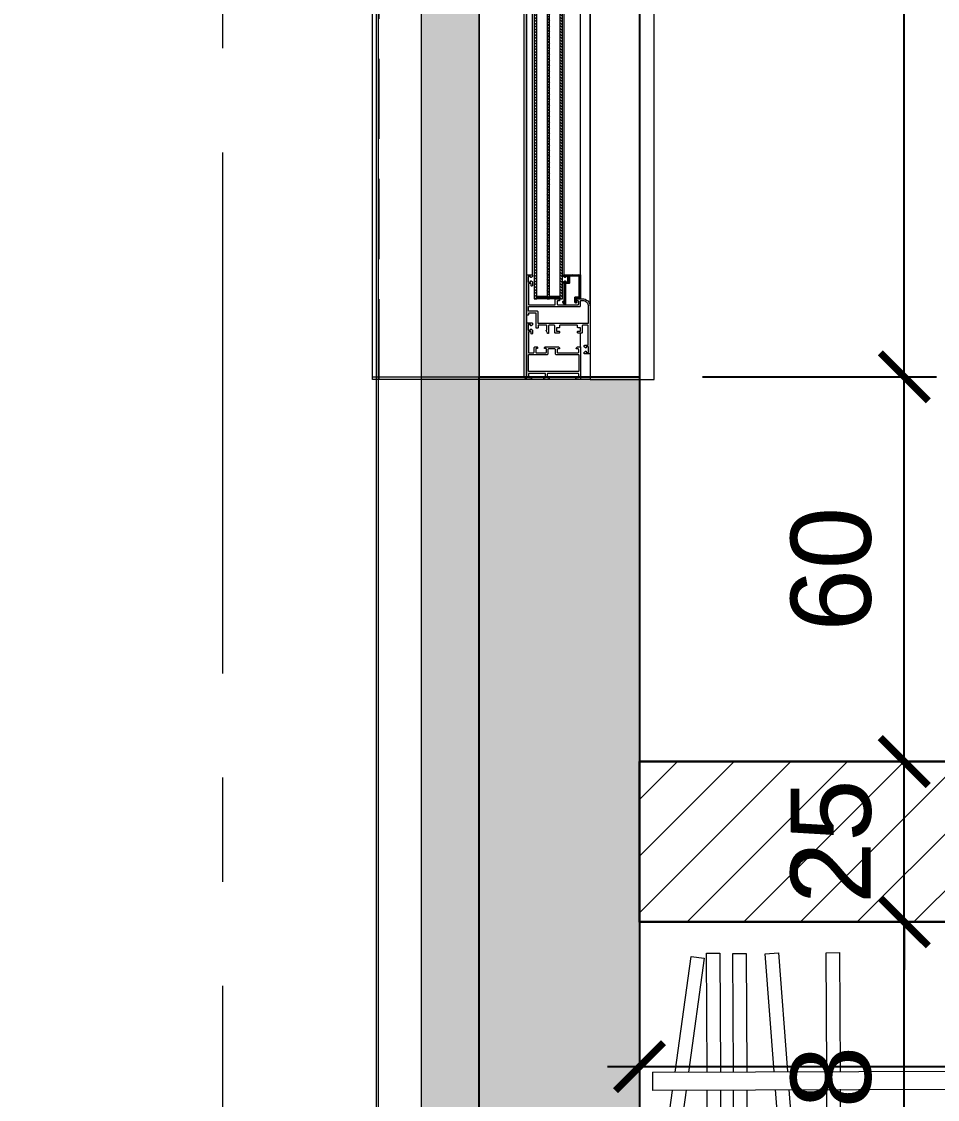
# Model space of a CAD drawing. Header units: centimetres. Extents: x 111832 to 117233, y -55119 to -48329.
# Drawn here: x 112658 to 112800.8, y -51640.1 to -51472 of the extents above; entities that cross this region are included whole.
import ezdxf

# ---------------------------------------------------------------- set-up
doc = ezdxf.new("R2010")
doc.units = ezdxf.units.CM
doc.header["$LTSCALE"] = 50
doc.header["$MEASUREMENT"] = 0
for name, pattern in [('AXES', [2, 1.25, -0.25, 0.25, -0.25]), ('CACHE', [0.375, 0.25, -0.125]), ('CONTINU', [0])]:
    doc.linetypes.add(name, pattern=pattern)
doc.layers.get('0').update_dxf_attribs({"color": 8})
for name, color, linetype in [('AXES', 10, 'AXES'), ('BETON COUPE', 3, 'CONTINU'), ('BETON TRAME', 252, 'Continuous'), ('COTE 50ème', 1, 'Continuous')]:
    doc.layers.add(name, color=color, linetype=linetype)
for name, color, linetype, lineweight in [('CONSOLE ISOL.', 214, 'Continuous', 15), ('ISOLATION', 252, 'Continuous', 0), ('MACONNERIE COUPE', 7, 'Continuous', 30), ('MACONNERIE HACHURE', 253, 'Continuous', 13), ('mobilimi', 8, 'Continuous', 9), ('WD_Corner', 154, 'Continuous', 5), ('WINDOWS', 21, 'Continuous', 5)]:
    doc.layers.add(name, color=color, linetype=linetype, lineweight=lineweight)
doc.layers.add('FMULT', color=150, linetype='Continuous', plot=False)
doc.styles.add('RS_TXT_50', font='arial.ttf', dxfattribs={"height": 12.5})
doc.dimstyles.new('RS_50CM_LINEAIRE', dxfattribs={"dimscale": 5, "dimtxt": 12.5, "dimasz": 1.5, "dimexe": 1, "dimexo": 2.5, "dimgap": 1, "dimtad": 1, "dimdec": 1, "dimrnd": 0.5, "dimdsep": 46, "dimtxsty": 'RS_TXT_50', "dimblk1": 'ARCHTICK', "dimblk2": 'ARCHTICK', "dimsah": 1, "dimcen": 2.5, "dimdle": 1, "dimclrt": 4, "dimadec": 0, "dimazin": 2, "dimtfac": 1, "dimtdec": 1, "dimtix": 1, "dimtmove": 2, "dimatfit": 3, "dimfxl": 1, "dimtolj": 1, "dimtzin": 0, "dimarcsym": 0})

# ---------------------------------------------------------------- blocks, each defined once
blk = doc.blocks.new('DRITARE POS 2')
at = {"layer": 'WINDOWS'}
h = blk.add_hatch(dxfattribs=at)
h.set_pattern_fill('ANSI31', color=140, scale=2.5, angle=450)
h.set_pattern_definition([(135, (-46708.9128, -43852.52553), (-0.2209708691, -0.2209708691), [])])
h.paths.add_polyline_path([(-8.71, -100.09), (-8.71, -167.42), (-8.31, -167.42), (-8.31, -100.09)])
h.paths.add_polyline_path([(-6.71, -100.09), (-6.71, -167.42), (-6.31, -167.42), (-6.31, -100.09)])
h.paths.add_polyline_path([(-4.71, -100.09), (-4.71, -167.42), (-4.31, -167.42), (-4.31, -100.09)])
at = {"layer": 'WINDOWS', "transparency": 33554559}
h = blk.add_hatch(dxfattribs=at)
h.set_pattern_fill('ANSI31', color=140, angle=450)
h.set_pattern_definition([(135, (-46708.90849, -43869.52553), (-0.08838834765, -0.08838834765), [])])
h.paths.add_polyline_path([(-6.71, -167.42), (-8.31, -167.42), (-8.31, -167.02), (-6.71, -167.02)])
h.paths.add_polyline_path([(-4.71, -167.42), (-6.31, -167.42), (-6.31, -167.02), (-4.71, -167.02)])
h.paths.add_polyline_path([(-6.71, -100.49), (-8.31, -100.49), (-8.31, -100.09), (-6.71, -100.09)])
h.paths.add_polyline_path([(-4.71, -100.49), (-6.31, -100.49), (-6.31, -100.09), (-4.71, -100.09)])
h = blk.add_hatch(dxfattribs=at)
h.set_pattern_fill('ANSI31', color=256, angle=450)
h.set_pattern_definition([(135, (-46708.71279, -43862.46996), (-0.08838834765, -0.08838834765), [])])
h.paths.add_polyline_path([(-1.72, -167.05, -0.414214), (-1.81, -167.14), (-2.28, -167.14, 0.414214), (-2.37, -167.23), (-2.37, -167.97, 1.835735), (-2.15, -167.82), (-2.15, -167.36), (-1.74, -167.36), (-1.5, -167.42), (-1.5, -163.74, 0.414214), (-1.55, -163.69), (-4.06, -163.69, 0.414214), (-4.12, -163.74), (-4.12, -163.95, 0.250765), (-4.09, -163.99), (-3.92, -164.12, 0.599022), (-3.84, -164.08), (-3.84, -163.95), (-3.46, -163.95), (-3.46, -164.81), (-3.84, -164.81), (-3.84, -164.67, 0.649779), (-3.93, -164.63), (-4.1, -164.76, 0.212283), (-4.12, -164.81), (-4.12, -165.01, 0.414214), (-4.06, -165.07), (-4.02, -165.07), (-4.02, -167.81), (-4.15, -167.81, 0.603122), (-4.23, -167.96), (-3.99, -168.31, 0.737396), (-3.82, -168.26), (-3.82, -165.07), (-3.31, -165.07, 0.414214), (-3.22, -164.97), (-3.22, -163.91), (-1.81, -163.91, -0.414214), (-1.72, -164)])
at = {"layer": 'WINDOWS', "color": 165, "linetype": 'CACHE'}
blk.add_line((-32.9, -180), (-32.9, 0), dxfattribs=at)
at = {"layer": 'WINDOWS'}
for p, q in [((-0.01, -168.52), (0, -98.92)), ((-9.89, -163.72), (-9.89, -103.78)), ((-9, -163.74), (-9, -103.78)), ((-4.11, -103.78), (-4.12, -163.74)), ((-1.5, -163.74), (-1.49, -103.78)), ((-9.9, -171.27), (-9.9, -169.89)), ((-1.5, -175.01), (-1.5, -172.75))]:
    blk.add_line(p, q, dxfattribs=at)
at = {"layer": 'WINDOWS', "color": 165}
for points in [[(-9.9, 0), (-9.9, -180), (-33.9, -180), (-33.9, 0)], [(-10.3, -179.6), (-10.3, -0.4), (-9.9, 0), (-9.9, -180)], [(0, 0), (0, -180), (10, -180), (10, 0)], [(-9.9, -180), (-33.9, -180), (-33.9, -179.6), (-10.3, -179.6)]]:
    blk.add_lwpolyline(points, close=True, dxfattribs=at)
at = {"layer": 'WINDOWS'}
for points in [[(-9.9, -180), (-9.9, 0), (0, 0), (0, -180)], [(-1.78, -178.73), (-1.83, -178.79), (-9.56, -178.79), (-9.62, -178.73), (-9.62, -176.19), (-9.56, -176.14), (-6.63, -176.14), (-6.54, -176.04), (-6.54, -175.3), (-6.44, -175.2), (-5.51, -175.2), (-5.42, -175.3), (-5.42, -176.04), (-5.32, -176.14), (-1.83, -176.14), (-1.78, -176.19)]]:
    blk.add_lwpolyline(points, close=True, dxfattribs=at)
at = {"layer": 'WINDOWS', "color": 140}
for points in [[(-8.71, -100.09), (-8.71, -167.42), (-8.31, -167.42), (-8.31, -100.09)], [(-6.71, -100.09), (-6.71, -167.42), (-6.31, -167.42), (-6.31, -100.09)], [(-4.71, -100.09), (-4.71, -167.42), (-4.31, -167.42), (-4.31, -100.09)], [(-6.71, -167.42), (-8.31, -167.42), (-8.31, -167.02), (-6.71, -167.02)], [(-4.71, -167.42), (-6.31, -167.42), (-6.31, -167.02), (-4.71, -167.02)]]:
    blk.add_lwpolyline(points, close=True, dxfattribs=at)
at = {"layer": 'WINDOWS'}
for points in [[(0, -175.99, -0.414214), (-0.06, -176.04), (-0.84, -176.04, -0.414214), (-0.9, -175.99), (-0.9, -175.78, -0.250765), (-0.88, -175.73), (-0.71, -175.6, -0.599022), (-0.62, -175.65), (-0.62, -175.74, 0.414214), (-0.56, -175.8), (-0.3, -175.8, 0.414214), (-0.25, -175.74), (-0.25, -174.96, 0.414214), (-0.3, -174.9), (-0.56, -174.9, 0.414214), (-0.62, -174.96), (-0.62, -175.05, -0.599022), (-0.71, -175.1), (-0.88, -174.97, -0.250765), (-0.9, -174.92), (-0.9, -174.72, -0.414214), (-0.84, -174.66), (-0.34, -174.66, 0.414214), (-0.28, -174.61), (-0.28, -171.66, 0.414214), (-0.38, -171.56), (-1.12, -171.56, 0.414214), (-1.22, -171.66), (-1.22, -172.68, -0.414214), (-1.31, -172.78), (-1.87, -172.78, -0.414214), (-1.96, -172.68), (-1.96, -172.55, -0.414214), (-1.91, -172.5), (-1.55, -172.5, 0.414214), (-1.5, -172.44), (-1.5, -171.99, 0.414214), (-1.55, -171.94), (-1.91, -171.94, -0.414214), (-1.96, -171.88), (-1.96, -171.62, 0.414214), (-2.02, -171.56), (-4.71, -171.56, 0.414214), (-4.76, -171.62), (-4.76, -171.88, -0.414214), (-4.82, -171.94), (-5.17, -171.94, 0.414214), (-5.23, -171.99), (-5.23, -172.44, 0.414214), (-5.17, -172.5), (-4.82, -172.5, -0.414214), (-4.76, -172.55), (-4.76, -172.68, -0.414214), (-4.86, -172.78), (-5.42, -172.78, -0.414214), (-5.51, -172.68), (-5.51, -171.66, 0.414214), (-5.6, -171.56), (-6.39, -171.56, 0.414214), (-6.48, -171.66), (-6.48, -172.78, -0.809546), (-6.66, -172.81), (-6.85, -172.39, -0.543142), (-6.8, -172.31, 0.414214), (-6.74, -172.25), (-6.74, -171.66, 0.414214), (-6.84, -171.56), (-8.07, -171.56, 0.414214), (-8.12, -171.62), (-8.12, -171.97, -0.414214), (-8.18, -172.03), (-8.35, -172.03, -0.414214), (-8.4, -171.97), (-8.4, -169.75, 0.414214), (-8.5, -169.66), (-9.56, -169.66, 0.414214), (-9.62, -169.71), (-9.62, -169.92, -0.414214), (-9.67, -169.98), (-9.84, -169.98, -0.414214), (-9.9, -169.92), (-9.9, -163.74, -0.414214), (-9.84, -163.69), (-9.06, -163.69, -0.414214), (-9, -163.74), (-9, -163.95, -0.250765), (-9.03, -163.99), (-9.19, -164.12, -0.599022), (-9.28, -164.08), (-9.28, -163.98, 0.414214), (-9.34, -163.93), (-9.6, -163.93, 0.414214), (-9.65, -163.98), (-9.65, -164.77, 0.414214), (-9.6, -164.82), (-9.34, -164.82, 0.414214), (-9.28, -164.77), (-9.28, -164.67, -0.599022), (-9.19, -164.63), (-9.03, -164.76, -0.250765), (-9, -164.81), (-9, -165.38, -0.414214), (-9.06, -165.44), (-9.15, -165.44, -0.414214), (-9.21, -165.38), (-9.21, -165.12, 0.414214), (-9.26, -165.07), (-9.56, -165.07, 0.414214), (-9.62, -165.12), (-9.62, -168.3, 0.414214), (-9.56, -168.35), (-5.47, -168.35, 0.414214), (-5.42, -168.3), (-5.42, -167.47, -0.414214), (-5.36, -167.42), (-4.97, -167.42, -0.198912), (-4.93, -167.44), (-4.78, -167.59, -0.198912), (-4.76, -167.63), (-4.76, -167.7, -0.414214), (-4.82, -167.75), (-5.04, -167.75, 0.414214), (-5.14, -167.85), (-5.14, -168.26, 0.414214), (-5.04, -168.35), (-1.87, -168.35, 0.414214), (-1.78, -168.26), (-1.78, -167.85, 0.414214), (-1.87, -167.75), (-2.09, -167.75, -0.414214), (-2.15, -167.7), (-2.15, -167.63, -0.198912), (-2.13, -167.59), (-1.98, -167.44, -0.198912), (-1.94, -167.42), (-1.22, -167.42, -0.414214), (0, -168.63)], [(-1.74, -167.36), (-2.09, -167.36, 0.414214), (-2.15, -167.42), (-2.15, -167.79, 0.247394), (-2.13, -167.84, -1.657435), (-2.37, -167.97), (-2.37, -167.23, -0.414214), (-2.28, -167.14), (-1.81, -167.14, 0.414214), (-1.72, -167.05), (-1.72, -164, 0.414214), (-1.81, -163.91), (-3.16, -163.91, 0.414214), (-3.22, -163.97), (-3.22, -164.97, -0.414214), (-3.31, -165.07), (-3.76, -165.07, 0.414214), (-3.82, -165.12), (-3.82, -168.26, -0.737396), (-3.99, -168.31), (-4.23, -167.96, -0.603122), (-4.15, -167.81), (-4.08, -167.81, 0.414214), (-4.02, -167.75), (-4.02, -165.07), (-4.06, -165.07, -0.414214), (-4.12, -165.01), (-4.12, -164.81, -0.250765), (-4.09, -164.76), (-3.92, -164.63, -0.599022), (-3.84, -164.67), (-3.84, -164.75, 0.414214), (-3.78, -164.81), (-3.52, -164.81, 0.414214), (-3.46, -164.75), (-3.46, -164, 0.414214), (-3.52, -163.95), (-3.78, -163.95, 0.414214), (-3.84, -164), (-3.84, -164.08, -0.599022), (-3.92, -164.12), (-4.09, -163.99, -0.250765), (-4.12, -163.95), (-4.12, -163.74, -0.414214), (-4.06, -163.69), (-1.55, -163.69, -0.414214), (-1.5, -163.74), (-1.5, -167.36), (-1.5, -167.42), (-1.74, -167.42)], [(-1.5, -167.79, -0.414214), (-1.4, -167.7), (-1.18, -167.7), (-1.18, -167.7, -0.414214), (-0.28, -168.63), (-0.28, -171.23, -0.414214), (-0.34, -171.28), (-8.07, -171.28, -0.414214), (-8.12, -171.23), (-8.12, -169.47, 0.414214), (-8.22, -169.38), (-9.52, -169.38, -0.414214), (-9.62, -169.29), (-9.62, -168.73, -0.414214), (-9.52, -168.63), (-1.59, -168.63, 0.414214), (-1.5, -168.54)], [(-7.08, -175), (-7.02, -174.94, -0.198912), (-6.98, -174.92), (-4.97, -174.92, -0.198912), (-4.93, -174.94), (-4.78, -175.09, -0.198912), (-4.76, -175.13), (-4.76, -175.2, -0.414214), (-4.82, -175.26), (-5.01, -175.26, 0.340481), (-5.14, -175.35), (-5.14, -175.76, 0.414214), (-5.04, -175.86), (-1.87, -175.86, 0.414214), (-1.78, -175.76), (-1.78, -175.35, 0.414214), (-1.87, -175.26), (-2.09, -175.26, -0.414214), (-2.15, -175.2), (-2.15, -175.13, -0.198912), (-2.13, -175.09), (-1.98, -174.94, -0.198912), (-1.94, -174.92), (-1.55, -174.92, -0.414214), (-1.5, -174.98), (-1.5, -179.94, -0.414214), (-1.55, -180), (-2.13, -180, -0.322823), (-2.19, -179.96), (-2.24, -179.79, -0.511918), (-2.19, -179.72), (-1.87, -179.72, 0.414214), (-1.78, -179.63), (-1.78, -179.16, 0.414214), (-1.87, -179.07), (-6.57, -179.07, 0.414214), (-6.67, -179.16), (-6.67, -179.63, 0.414214), (-6.57, -179.72), (-6.44, -179.72, -0.511918), (-6.39, -179.79), (-6.45, -179.96, -0.322823), (-6.5, -180), (-7.12, -180, -0.322823), (-7.17, -179.96), (-7.23, -179.79, -0.511918), (-7.17, -179.72), (-7.04, -179.72, 0.414214), (-6.95, -179.63), (-6.95, -179.16, 0.414214), (-7.04, -179.07), (-9.52, -179.07, 0.414214), (-9.62, -179.16), (-9.62, -179.63, 0.414214), (-9.52, -179.72), (-9.21, -179.72, -0.511918), (-9.15, -179.79), (-9.21, -179.96, -0.322823), (-9.26, -180), (-9.84, -180, -0.414214), (-9.9, -179.94), (-9.9, -171.25, -0.414214), (-9.84, -171.19), (-9.06, -171.19, -0.414214), (-9, -171.25), (-9, -171.49, -0.250765), (-9.03, -171.53), (-9.19, -171.65, -0.599022), (-9.28, -171.6), (-9.28, -171.49, 0.414214), (-9.34, -171.43), (-9.6, -171.43, 0.414214), (-9.65, -171.49), (-9.65, -172.27, 0.414214), (-9.6, -172.33), (-9.34, -172.33, 0.414214), (-9.28, -172.27), (-9.28, -172.2, -0.599022), (-9.19, -172.15), (-9.03, -172.26, -0.250765), (-9, -172.31), (-9, -172.84, -1), (-9.21, -172.84), (-9.21, -172.63, 0.414214), (-9.26, -172.57), (-9.56, -172.57, 0.414214), (-9.62, -172.63), (-9.62, -175.8, 0.414214), (-9.56, -175.86), (-8.83, -175.86, 0.414214), (-8.74, -175.76), (-8.74, -175.11, -0.414214), (-8.55, -174.92), (-8.3, -174.92, -0.198912), (-8.26, -174.94), (-8.2, -175, -0.198912), (-8.18, -175.04), (-8.18, -175.15, -0.414214), (-8.24, -175.2), (-8.4, -175.2, 0.414214), (-8.46, -175.26), (-8.46, -175.76, 0.414214), (-8.37, -175.86), (-6.91, -175.86, 0.414214), (-6.82, -175.76), (-6.82, -175.26, 0.414214), (-6.87, -175.2), (-7.04, -175.2, -0.414214), (-7.1, -175.15), (-7.1, -175.04, -0.198912)]]:
    blk.add_lwpolyline(points, format="xyb", close=True, dxfattribs=at)
blk = doc.blocks.new('A$Cbd0f62bb')
at = {"layer": 'mobilimi'}
for p, q in [((2.02, -23.44), (175.86, -22.93)), ((175.86, -25.76), (2.02, -26.31)), ((5.13, -26.32), (5.12, -26.32))]:
    blk.add_line(p, q, dxfattribs=at)
blk.add_lwpolyline([(0, -58.62), (178, -58.62), (178, 0), (0, 0)], close=True, dxfattribs=at)
for points in [[(10.56, -23.37), (10.47, -4.9), (12.55, -4.89)], [(12.55, -4.89), (12.64, -23.36)], [(14.63, -23.42), (14.54, -4.94), (16.62, -4.93)], [(16.62, -4.93), (16.71, -23.41)], [(21.01, -23.32), (19.59, -4.98), (21.66, -4.82)], [(21.66, -4.82), (23.09, -23.31)], [(29.19, -23.28), (29.1, -4.81), (31.18, -4.8)], [(31.18, -4.8), (31.27, -23.27)], [(5.55, -23.46), (8.05, -5.38), (10.1, -5.66)], [(10.1, -5.66), (7.65, -23.45)], [(2.02, -23.44), (2.02, -26.31)], [(7.26, -26.27), (4.63, -45.4), (2.57, -45.11), (5.17, -26.28)], [(12.65, -26.18), (12.74, -45), (10.67, -45.01), (10.57, -26.19)], [(16.72, -26.23), (16.81, -45.05), (14.74, -45.06), (14.64, -26.24)], [(23.3, -26.13), (24.75, -44.82), (22.68, -44.98), (21.22, -26.14)], [(31.28, -26.09), (31.37, -44.91), (29.3, -44.92), (29.21, -26.1)]]:
    blk.add_lwpolyline(points, dxfattribs=at)
blk = doc.blocks.new('A$C7560ca7f')
at = {"layer": 'AXES', "lineweight": 5, "ltscale": 1.3}
blk.add_line((-1265, 1580), (-1265, -1500), dxfattribs=at)
blk = doc.blocks.new('_ArchTick')
at = {"color": 0, "linetype": 'ByBlock', "const_width": 0.15}
blk.add_lwpolyline([(-0.5, -0.5), (0.5, 0.5)], dxfattribs=at)
blk = doc.blocks.new('*D927')
at = {"layer": 'COTE 50ème', "color": 0, "lineweight": -2, "ltscale": 0.5, "transparency": 16777216}
for p, q in [((112450.11, -50327.36), (112450.11, -52042.36)), ((113381.87, -50332.36), (112445.11, -50332.36)), ((112611.87, -52037.36), (112445.11, -52037.36))]:
    blk.add_line(p, q, dxfattribs=at)
at = {"layer": 'Defpoints', "color": 0, "ltscale": 0.5, "transparency": 16777216}
for p in [(113394.37, -50332.36), (112450.11, -52037.36), (112624.37, -52037.36)]:
    blk.add_point(p, dxfattribs=at)
at = {"layer": 'COTE 50ème', "color": 0, "lineweight": -2, "ltscale": 0.5, "transparency": 16777216, "xscale": 7.5, "yscale": 7.5, "zscale": 7.5}
for p, rotation in [((112450.11, -50332.36), 90), ((112450.11, -52037.36), 270)]:
    blk.add_blockref('_ArchTick', p, dxfattribs=dict(at, rotation=rotation))
at = {"layer": 'COTE 50ème', "color": 4, "ltscale": 0.5, "transparency": 16777216, "insert": (112438.72, -51184.86), "char_height": 12.5, "attachment_point": 5, "rotation": 90, "style": 'RS_TXT_50'}
blk.add_mtext('\\A1;1705', dxfattribs=at)
blk = doc.blocks.new('*D931')
at = {"layer": 'COTE 50ème', "color": 0, "lineweight": -2, "ltscale": 0.5, "transparency": 16777216}
for p, q in [((112795.65, -51675.47), (112795.65, -51607.36)), ((112766.87, -51612.36), (112800.65, -51612.36)), ((112764.16, -51670.47), (112800.65, -51670.47))]:
    blk.add_line(p, q, dxfattribs=at)
at = {"layer": 'Defpoints', "color": 0, "ltscale": 0.5, "transparency": 16777216}
for p in [(112754.37, -51612.36), (112795.65, -51612.36), (112751.66, -51670.47)]:
    blk.add_point(p, dxfattribs=at)
at = {"layer": 'COTE 50ème', "color": 0, "lineweight": -2, "ltscale": 0.5, "transparency": 16777216, "xscale": 7.5, "yscale": 7.5, "zscale": 7.5}
for p, rotation in [((112795.65, -51612.36), 90), ((112795.65, -51670.47), 270)]:
    blk.add_blockref('_ArchTick', p, dxfattribs=dict(at, rotation=rotation))
at = {"layer": 'COTE 50ème', "color": 4, "ltscale": 0.5, "transparency": 16777216, "insert": (112784.27, -51641.42), "char_height": 12.5, "attachment_point": 5, "rotation": 90, "style": 'RS_TXT_50'}
blk.add_mtext('\\A1;58', dxfattribs=at)
blk = doc.blocks.new('*D932')
at = {"layer": 'COTE 50ème', "color": 0, "lineweight": -2, "ltscale": 0.5, "transparency": 16777216}
for p, q in [((112795.65, -51587.36), (112795.65, -51579.86)), ((112766.87, -51587.36), (112800.65, -51587.36)), ((112795.65, -51612.36), (112795.65, -51587.36)), ((112766.87, -51612.36), (112800.65, -51612.36)), ((112795.65, -51612.36), (112795.65, -51619.86))]:
    blk.add_line(p, q, dxfattribs=at)
at = {"layer": 'Defpoints', "color": 0, "ltscale": 0.5, "transparency": 16777216}
for p in [(112754.37, -51587.36), (112795.65, -51587.36), (112754.37, -51612.36)]:
    blk.add_point(p, dxfattribs=at)
at = {"layer": 'COTE 50ème', "color": 0, "lineweight": -2, "ltscale": 0.5, "transparency": 16777216, "xscale": 7.5, "yscale": 7.5, "zscale": 7.5}
for p, rotation in [((112795.65, -51587.36), 270), ((112795.65, -51612.36), 90)]:
    blk.add_blockref('_ArchTick', p, dxfattribs=dict(at, rotation=rotation))
at = {"layer": 'COTE 50ème', "color": 4, "ltscale": 0.5, "transparency": 16777216, "insert": (112784.27, -51599.86), "char_height": 12.5, "attachment_point": 5, "rotation": 90, "style": 'RS_TXT_50'}
blk.add_mtext('\\A1;25', dxfattribs=at)
blk = doc.blocks.new('*D933')
at = {"layer": 'COTE 50ème', "color": 0, "lineweight": -2, "ltscale": 0.5, "transparency": 16777216}
for p, q in [((112795.65, -51592.36), (112795.65, -51522.36)), ((112764.17, -51527.36), (112800.65, -51527.36)), ((112766.87, -51587.36), (112800.65, -51587.36))]:
    blk.add_line(p, q, dxfattribs=at)
at = {"layer": 'Defpoints', "color": 0, "ltscale": 0.5, "transparency": 16777216}
for p in [(112751.67, -51527.36), (112795.65, -51527.36), (112754.37, -51587.36)]:
    blk.add_point(p, dxfattribs=at)
at = {"layer": 'COTE 50ème', "color": 0, "lineweight": -2, "ltscale": 0.5, "transparency": 16777216, "xscale": 7.5, "yscale": 7.5, "zscale": 7.5}
for p, rotation in [((112795.65, -51527.36), 90), ((112795.65, -51587.36), 270)]:
    blk.add_blockref('_ArchTick', p, dxfattribs=dict(at, rotation=rotation))
at = {"layer": 'COTE 50ème', "color": 4, "ltscale": 0.5, "transparency": 16777216, "insert": (112784.27, -51557.36), "char_height": 12.5, "attachment_point": 5, "rotation": 90, "style": 'RS_TXT_50'}
blk.add_mtext('\\A1;60', dxfattribs=at)
blk = doc.blocks.new('*D934')
at = {"layer": 'COTE 50ème', "color": 0, "lineweight": -2, "ltscale": 0.5, "transparency": 16777216}
for p, q in [((112795.65, -51532.36), (112795.65, -51342.36)), ((112763.76, -51347.36), (112800.65, -51347.36)), ((112764.17, -51527.36), (112800.65, -51527.36))]:
    blk.add_line(p, q, dxfattribs=at)
at = {"layer": 'Defpoints', "color": 0, "ltscale": 0.5, "transparency": 16777216}
for p in [(112751.26, -51347.36), (112795.65, -51347.36), (112751.67, -51527.36)]:
    blk.add_point(p, dxfattribs=at)
at = {"layer": 'COTE 50ème', "color": 0, "lineweight": -2, "ltscale": 0.5, "transparency": 16777216, "xscale": 7.5, "yscale": 7.5, "zscale": 7.5}
for p, rotation in [((112795.65, -51347.36), 90), ((112795.65, -51527.36), 270)]:
    blk.add_blockref('_ArchTick', p, dxfattribs=dict(at, rotation=rotation))
at = {"layer": 'COTE 50ème', "color": 4, "ltscale": 0.5, "transparency": 16777216, "insert": (112784.27, -51437.36), "char_height": 12.5, "attachment_point": 5, "rotation": 90, "style": 'RS_TXT_50'}
blk.add_mtext('\\A1;180', dxfattribs=at)
blk = doc.blocks.new('*D1098')
at = {"layer": 'COTE 50ème', "color": 0, "lineweight": -2, "ltscale": 0.5, "transparency": 16777216}
for p, q in [((112754.37, -51624.86), (112754.37, -51639.94)), ((113189.37, -51624.86), (113189.37, -51639.94)), ((112749.37, -51634.94), (113194.37, -51634.94))]:
    blk.add_line(p, q, dxfattribs=at)
at = {"layer": 'Defpoints', "color": 0, "ltscale": 0.5, "transparency": 16777216}
for p in [(112754.37, -51612.36), (113189.37, -51612.36), (113189.37, -51634.94)]:
    blk.add_point(p, dxfattribs=at)
at = {"layer": 'COTE 50ème', "color": 0, "lineweight": -2, "ltscale": 0.5, "transparency": 16777216, "xscale": 7.5, "yscale": 7.5, "zscale": 7.5, "rotation": 180}
blk.add_blockref('_ArchTick', (112754.37, -51634.94), dxfattribs=at)
at = {"layer": 'COTE 50ème', "color": 0, "lineweight": -2, "ltscale": 0.5, "transparency": 16777216, "xscale": 7.5, "yscale": 7.5, "zscale": 7.5}
blk.add_blockref('_ArchTick', (113189.37, -51634.94), dxfattribs=at)
at = {"layer": 'COTE 50ème', "color": 4, "ltscale": 0.5, "transparency": 16777216, "insert": (112971.87, -51623.56), "char_height": 12.5, "attachment_point": 5, "style": 'RS_TXT_50'}
blk.add_mtext('\\A1;435', dxfattribs=at)

msp = doc.modelspace()

# ---------------------------------------------------------------- hatches: boundary and pattern name
at = {"layer": 'BETON TRAME', "transparency": 33554559}
h = msp.add_hatch(color=256, dxfattribs=at)
h.dxf.hatch_style = 1
h.paths.add_polyline_path([(113494.37, -51297.36), (113459.37, -51297.36), (113459.37, -50822.36), (113989.37, -50822.36), (113989.37, -51297.36), (113954.37, -51297.36), (113954.37, -50862.36), (113744.37, -50862.36), (113744.37, -51192.36), (113704.37, -51192.36), (113704.37, -50862.36), (113494.37, -50862.36)])
h.paths.add_polyline_path([(113859.37, -52037.36), (113884.37, -52037.36), (113884.37, -51532.36), (113859.37, -51532.36)])
h.paths.add_polyline_path([(113564.37, -52037.36), (113589.37, -52037.36), (113589.37, -51532.36), (113564.37, -51532.36)])
h.paths.add_polyline_path([(113994.37, -52012.36), (113884.37, -52012.36), (113884.37, -52037.36), (113994.37, -52037.36)])
h.paths.add_polyline_path([(114454.37, -52012.36), (114354.37, -52012.36), (114354.37, -52037.36), (114454.37, -52037.36)])
h.paths.add_polyline_path([(114694.37, -51947.36), (114719.37, -51947.36), (114719.37, -52037.36), (114694.37, -52037.36)])
h.paths.add_polyline_path([(114719.37, -51527.36), (114694.37, -51527.36), (114694.37, -51670.47), (114719.37, -51670.47)])
h.paths.add_polyline_path([(114719.37, -51207.36), (114694.37, -51207.36), (114694.37, -51347.36), (114719.37, -51347.36)])
h.paths.add_polyline_path([(114719.37, -50960.36), (114639.37, -50960.36), (114639.37, -50985.36), (114694.37, -50985.36), (114694.37, -51012.36), (114719.37, -51012.36)])
h.paths.add_polyline_path([(114354.37, -50960.36), (114284.37, -50960.36), (114284.37, -50985.36), (114354.37, -50985.36)])
h.paths.add_polyline_path([(114199.37, -50960.36), (114184.37, -50960.36), (114184.37, -50985.36), (114199.37, -50985.36)])
h.paths.add_polyline_path([(113249.26, -50960.36), (113264.37, -50960.36), (113264.37, -50985.36), (113249.26, -50985.36)])
h.paths.add_polyline_path([(113094.37, -50960.36), (113164.37, -50960.36), (113164.37, -50985.36), (113094.37, -50985.36)])
h.paths.add_polyline_path([(112729.37, -50960.36), (112809.37, -50960.36), (112809.37, -50985.36), (112754.37, -50985.36), (112754.37, -51032.36), (112729.37, -51032.36)])
h.paths.add_polyline_path([(112729.37, -51207.36), (112754.37, -51207.36), (112754.37, -51347.36), (112729.37, -51347.36)])
h.paths.add_polyline_path([(112754.37, -51947.36), (112729.37, -51947.36), (112729.37, -52037.36), (112754.37, -52037.36)])
h.paths.add_polyline_path([(112994.37, -52012.36), (112994.37, -52037.36), (113094.37, -52037.36), (113094.37, -52012.36)])
h.paths.add_polyline_path([(113564.37, -52012.36), (113454.37, -52012.36), (113454.37, -52037.36), (113564.37, -52037.36)])
h.paths.add_polyline_path([(112729.37, -51527.36), (112754.37, -51527.36), (112754.37, -51670.47), (112729.37, -51670.47)])
h.paths.add_polyline_path([(112919.37, -51587.36), (112979.37, -51587.36), (112979.37, -51612.36), (112919.37, -51612.36)])
h.paths.add_polyline_path([(113104.37, -51587.36), (113164.37, -51587.36), (113164.37, -51612.36), (113104.37, -51612.36)])
h.paths.add_polyline_path([(114344.37, -51587.36), (114284.37, -51587.36), (114284.37, -51612.36), (114344.37, -51612.36)])
h.paths.add_polyline_path([(114529.37, -51587.36), (114469.37, -51587.36), (114469.37, -51612.36), (114529.37, -51612.36)])
at = {"layer": 'ISOLATION', "transparency": 33554687}
h = msp.add_hatch(dxfattribs=at)
h.set_pattern_fill('INSUL', color=256, scale=10, angle=45)
h.paths.add_polyline_path([(113621.37, -50822.36), (113459.37, -50822.36), (113459.37, -50947.36), (113164.37, -50947.36), (113164.37, -50960.36), (112729.37, -50960.36), (112729.37, -52012.36), (112649.37, -52012.36), (112649.37, -51972.36), (112624.37, -51972.36), (112624.37, -52037.36), (113859.37, -52037.36), (113859.37, -52046.36), (112615.37, -52046.36), (112615.37, -51963.36), (112658.37, -51963.36), (112658.37, -52003.36), (112720.37, -52003.36), (112720.37, -50951.36), (113155.37, -50951.36), (113155.37, -50938.36), (113450.37, -50938.36), (113450.37, -50813.36), (113621.37, -50813.36)])
at = {"layer": 'MACONNERIE HACHURE'}
h = msp.add_hatch(dxfattribs=at)
h.set_pattern_fill('ANSI31', color=256, scale=50, style=0)
h.set_pattern_definition([(45, (0, 5835.283), (-4.41941738, 4.41941738), [])])
h.paths.add_polyline_path([(114184.37, -50957.36), (114184.37, -50947.36), (114284.37, -50947.36), (114284.37, -50997.36), (114184.37, -50997.36), (114184.37, -50987.36), (114269.37, -50987.36), (114269.37, -50957.36)])
h.paths.add_polyline_path([(112729.37, -52037.36), (112649.37, -52037.36), (112649.37, -52012.36), (112729.37, -52012.36)])
h.paths.add_polyline_path([(114719.37, -52037.36), (114799.37, -52037.36), (114799.37, -52012.36), (114719.37, -52012.36)])
h.paths.add_polyline_path([(114799.37, -52012.36), (114824.37, -52012.36), (114824.37, -51972.36), (114799.37, -51972.36)])
h.paths.add_polyline_path([(114694.37, -51940.47), (114719.37, -51940.47), (114719.37, -51947.36), (114694.37, -51947.36)])
h.paths.add_polyline_path([(112729.37, -51940.47), (112754.37, -51940.47), (112754.37, -51947.36), (112729.37, -51947.36)])
h.paths.add_polyline_path([(113757.37, -50822.36), (113757.37, -50707.36), (113691.37, -50707.36), (113691.37, -50822.36), (113711.37, -50822.36), (113711.37, -50727.36), (113737.37, -50727.36), (113737.37, -50822.36)])
h.paths.add_polyline_path([(113459.37, -50332.36), (113394.37, -50332.36), (113394.37, -50472.36), (113419.37, -50472.36), (113419.37, -50357.36), (113459.37, -50357.36)])
h.paths.add_polyline_path([(113989.37, -50332.36), (114054.37, -50332.36), (114054.37, -50472.36), (114029.37, -50472.36), (114029.37, -50357.36), (113989.37, -50357.36)])
h.paths.add_polyline_path([(114459.37, -50960.36), (114354.37, -50960.36), (114354.37, -50985.36), (114459.37, -50985.36)])
h.paths.add_polyline_path([(112989.37, -50960.36), (113094.37, -50960.36), (113094.37, -50985.36), (112989.37, -50985.36)])
h.paths.add_polyline_path([(114719.37, -51192.47), (114694.37, -51192.47), (114694.37, -51207.36), (114719.37, -51207.36)])
h.paths.add_polyline_path([(112649.37, -50752.25), (112624.37, -50752.25), (112624.37, -50697.36), (112649.37, -50697.36)])
h.paths.add_polyline_path([(112649.37, -51007.36), (112624.37, -51007.36), (112624.37, -50937.36), (112649.37, -50937.36)])
h.paths.add_polyline_path([(112649.37, -51192.47), (112624.37, -51192.47), (112624.37, -51347.36), (112649.37, -51347.36)])
h.paths.add_polyline_path([(112649.37, -51592.36), (112624.37, -51592.36), (112624.37, -51552.36), (112649.37, -51552.36)])
h.paths.add_polyline_path([(114799.37, -50752.25), (114824.37, -50752.25), (114824.37, -50697.36), (114799.37, -50697.36)])
h.paths.add_polyline_path([(114799.37, -51007.36), (114824.37, -51007.36), (114824.37, -50937.36), (114799.37, -50937.36)])
h.paths.add_polyline_path([(114799.37, -51192.47), (114824.37, -51192.47), (114824.37, -51347.36), (114799.37, -51347.36)])
h.paths.add_polyline_path([(114799.37, -51600.36), (114824.37, -51600.36), (114824.37, -51552.36), (114799.37, -51552.36)])
h.paths.add_polyline_path([(112754.37, -51587.36), (112919.37, -51587.36), (112919.37, -51612.36), (112754.37, -51612.36)])
h.paths.add_polyline_path([(112979.37, -51587.36), (112982.4, -51587.36), (112982.4, -51612.36), (112979.37, -51612.36)])
h.paths.add_polyline_path([(113077.4, -51587.36), (113104.37, -51587.36), (113104.37, -51612.36), (113077.4, -51612.36)])
h.paths.add_polyline_path([(114469.37, -51587.36), (114466.34, -51587.36), (114466.34, -51612.36), (114469.37, -51612.36)])
h.paths.add_polyline_path([(114371.34, -51587.36), (114344.37, -51587.36), (114344.37, -51612.36), (114371.34, -51612.36)])
h.paths.add_polyline_path([(114004.37, -50960.36), (113989.37, -50960.36), (113989.37, -50985.36), (114004.37, -50985.36)])
h.paths.add_polyline_path([(112729.37, -51192.47), (112754.37, -51192.47), (112754.37, -51207.36), (112729.37, -51207.36)])
h.paths.add_polyline_path([(113189.37, -51417.36), (113177.37, -51417.36), (113177.37, -51587.44), (113164.37, -51587.36), (113164.37, -51612.36), (113189.37, -51612.36), (113189.37, -51504.36), (113199.37, -51504.36), (113199.37, -51492.36), (113189.37, -51492.36)])
h.paths.add_polyline_path([(113177.37, -51290.36), (113177.37, -51280.36), (113189.37, -51280.36), (113189.37, -51325.36), (113177.37, -51325.36), (113177.37, -51315.36), (112754.37, -51315.36), (112754.37, -51290.36)])
h.paths.add_polyline_path([(113444.37, -50960.36), (113459.37, -50960.36), (113459.37, -50985.36), (113444.37, -50985.36)])
h.paths.add_polyline_path([(113291.37, -51166.36), (113313.37, -51166.36), (113313.37, -51275.36), (113459.37, -51275.36), (113459.37, -51287.36), (113301.37, -51287.36), (113301.37, -51178.36), (113291.37, -51178.36)])
h.paths.add_polyline_path([(113177.37, -51188.36), (113189.37, -51188.36), (113189.37, -51178.36), (113199.37, -51178.36), (113199.37, -51166.36), (113189.37, -51166.36), (113189.37, -50997.36), (113264.77, -50997.36), (113264.77, -50987.36), (113179.37, -50987.36), (113179.37, -50957.36), (113264.77, -50957.36), (113264.77, -50947.36), (113164.37, -50947.36), (113164.37, -50987.36), (113177.37, -50987.36)])
h.paths.add_polyline_path([(113459.37, -51492.36), (113459.37, -51397.36), (113494.37, -51397.36), (113494.37, -51553.36), (113564.37, -51553.36), (113564.37, -51565.36), (113459.37, -51565.36), (113459.37, -51504.36), (113449.37, -51504.36), (113449.37, -51492.36)])
h.paths.add_polyline_path([(114454.37, -52012.36), (114694.37, -52012.36), (114694.37, -52037.36), (114454.37, -52037.36)])
h.paths.add_polyline_path([(114119.37, -51737.36), (114119.37, -51712.36), (114119.37, -51712.36), (114119.37, -51672.36), (114107.37, -51672.36), (114107.37, -51682.36), (114097.37, -51682.36), (114097.37, -51694.36), (114107.37, -51694.36), (114107.37, -51842.36), (113884.37, -51842.36), (113884.37, -51862.36), (114107.37, -51862.36), (114107.37, -51870.36), (114119.37, -51870.36)])
h.paths.add_polyline_path([(114694.37, -51012.36), (114719.37, -51012.36), (114719.37, -51032.36), (114694.37, -51032.36)])
h.paths.add_polyline_path([(113311.37, -51786.36), (113564.37, -51786.36), (113564.37, -51806.36), (113311.37, -51806.36), (113311.37, -51816.36), (113299.37, -51816.36), (113299.37, -51504.36), (113291.37, -51504.36), (113291.37, -51492.36), (113367.37, -51492.36), (113367.37, -51504.36), (113311.37, -51504.36)])
h.paths.add_polyline_path([(113454.37, -52012.36), (113311.37, -52012.36), (113311.37, -51898.36), (113299.37, -51898.36), (113299.37, -52012.36), (113274.37, -52012.36), (113274.37, -52037.36), (113454.37, -52037.36)])
h.paths.add_polyline_path([(113537.7, -51192.36), (113494.37, -51192.36), (113494.37, -51152.36), (113537.7, -51152.36)])
h.paths.add_polyline_path([(113704.37, -51192.36), (113664.37, -51192.36), (113664.37, -51152.36), (113704.37, -51152.36)])
h.paths.add_polyline_path([(113911.03, -51192.36), (113954.37, -51192.36), (113954.37, -51152.36), (113911.03, -51152.36)])
h.paths.add_polyline_path([(113744.37, -51192.36), (113784.37, -51192.36), (113784.37, -51152.36), (113744.37, -51152.36)])
h.paths.add_polyline_path([(113589.37, -52012.36), (113609.37, -52012.36), (113609.37, -52037.36), (113589.37, -52037.36)])
h.paths.add_polyline_path([(113977.37, -51565.36), (113977.37, -51694.36), (114015.37, -51694.36), (114015.37, -51682.36), (113989.37, -51682.36), (113989.37, -51534.5), (114107.37, -51534.5), (114107.37, -51590.36), (114119.37, -51590.36), (114119.37, -51522.36), (113989.37, -51522.5), (113989.37, -51397.36), (113954.37, -51397.36), (113954.37, -51553.36), (113884.37, -51553.36), (113884.37, -51565.36)])
h.paths.add_polyline_path([(112754.37, -52012.36), (112814.37, -52012.36), (112814.37, -52037.36), (112754.37, -52037.36)])
h.paths.add_polyline_path([(113709.37, -52012.36), (113859.37, -52012.36), (113859.37, -52037.36), (113709.37, -52037.36)])
h.paths.add_polyline_path([(113994.37, -52012.36), (114107.37, -52012.36), (114107.37, -51952.36), (114119.37, -51952.36), (114119.37, -52012.36), (114354.37, -52012.36), (114354.37, -52037.36), (113994.37, -52037.36)])
h.paths.add_polyline_path([(113589.37, -51532.36), (113589.37, -51482.36), (113674.37, -51482.36), (113674.37, -51462.36), (113564.37, -51462.36), (113564.37, -51532.36)])
h.paths.add_polyline_path([(113774.37, -51462.36), (113884.37, -51462.36), (113884.37, -51532.36), (113859.37, -51532.36), (113859.37, -51482.36), (113774.37, -51482.36)])

# ---------------------------------------------------------------- linework, layer by layer
at = {"layer": 'BETON COUPE'}
msp.add_lwpolyline([(112729.37, -51527.36), (112754.37, -51527.36), (112754.37, -51670.47), (112729.37, -51670.47)], close=True, dxfattribs=at)
at = {"layer": 'CONSOLE ISOL.', "lineweight": 5, "ltscale": 0.5}
msp.add_lwpolyline([(112729.37, -50960.36), (113459.37, -50960.36), (113459.37, -50822.36), (113989.37, -50822.36), (113989.37, -50960.36), (114719.37, -50960.36), (114719.37, -52037.36), (112729.37, -52037.36)], close=True, dxfattribs=at)
at = {"layer": 'FMULT', "ltscale": 0.5}
for points in [[(112754.37, -51587.36), (113177.37, -51587.36), (113177.37, -51315.36), (112754.37, -51315.36)], [(112754.37, -52012.36), (113299.37, -52012.36), (113299.37, -51504.36), (113189.37, -51504.36), (113189.37, -51612.36), (112754.37, -51612.36)]]:
    msp.add_lwpolyline(points, close=True, dxfattribs=at)
at = {"layer": 'ISOLATION', "ltscale": 0.5}
msp.add_lwpolyline([(113621.37, -50822.36), (113459.37, -50822.36), (113459.37, -50947.36), (113164.37, -50947.36), (113164.37, -50960.36), (112729.37, -50960.36), (112729.37, -52012.36), (112649.37, -52012.36), (112649.37, -51972.36), (112624.37, -51972.36), (112624.37, -52037.36), (113859.37, -52037.36), (113859.37, -52046.36), (112615.37, -52046.36), (112615.37, -51963.36), (112658.37, -51963.36), (112658.37, -52003.36), (112720.37, -52003.36), (112720.37, -50951.36), (113155.37, -50951.36), (113155.37, -50938.36), (113450.37, -50938.36), (113450.37, -50813.36), (113621.37, -50813.36)], close=True, dxfattribs=at)
at = {"layer": 'MACONNERIE COUPE', "ltscale": 0.5}
msp.add_lwpolyline([(112754.37, -51587.36), (112919.37, -51587.36), (112919.37, -51612.36), (112754.37, -51612.36)], close=True, dxfattribs=at)
at = {"layer": 'WD_Corner', "lineweight": 5, "ltscale": 0.5}
for points in [[(113859.37, -52053.36), (112608.37, -52053.36), (112608.37, -51956.36), (112665.37, -51956.36), (112665.37, -51996.36), (112713.37, -51996.36), (112713.37, -50944.36), (113148.37, -50944.36), (113148.37, -50931.36), (113443.37, -50931.36), (113443.37, -50806.36), (113621.37, -50806.36)], [(113859.37, -52053.06), (112608.67, -52053.06), (112608.67, -51956.66), (112665.07, -51956.66), (112665.07, -51996.66), (112713.67, -51996.66), (112713.67, -50944.66), (113148.67, -50944.66), (113148.67, -50931.66), (113443.67, -50931.66), (113443.67, -50806.66), (113621.37, -50806.66)]]:
    msp.add_lwpolyline(points, dxfattribs=at)

# ---------------------------------------------------------------- block references
at = {"lineweight": 5}
msp.add_blockref('DRITARE POS 2', (112746.67, -51347.76), dxfattribs=at)
at = {"layer": 'MACONNERIE COUPE', "lineweight": 5, "ltscale": 0.5}
for name, p in [('A$C7560ca7f', (113954.37, -50862.36)), ('A$Cbd0f62bb', (112754.37, -51612.36))]:
    msp.add_blockref(name, p, dxfattribs=at)

# ---------------------------------------------------------------- dimensions: what is measured, and where the dimension line sits
at = {"layer": 'COTE 50ème', "ltscale": 0.5}
for base, p1, p2, picture, middle in [((112450.11, -52037.36), (113394.37, -50332.36), (112624.37, -52037.36), '*D927', (112438.72, -51184.86)), ((112795.65, -51347.36), (112751.67, -51527.36), (112751.26, -51347.36), '*D934', (112784.27, -51437.36)), ((112795.65, -51527.36), (112754.37, -51587.36), (112751.67, -51527.36), '*D933', (112784.27, -51557.36)), ((112795.65, -51587.36), (112754.37, -51612.36), (112754.37, -51587.36), '*D932', (112784.27, -51599.86)), ((112795.65, -51612.36), (112751.66, -51670.47), (112754.37, -51612.36), '*D931', (112784.27, -51641.42))]:
    dim = msp.add_linear_dim(base=base, p1=p1, p2=p2, angle=90, dimstyle='RS_50CM_LINEAIRE', dxfattribs=at)
    dim.commit()
    dim.dimension.update_dxf_attribs({"geometry": picture, "text_midpoint": middle})
dim = msp.add_linear_dim(base=(113189.37, -51634.94), p1=(112754.37, -51612.36), p2=(113189.37, -51612.36), dimstyle='RS_50CM_LINEAIRE', dxfattribs=at)
dim.commit()
dim.dimension.update_dxf_attribs({"geometry": '*D1098', "text_midpoint": (112971.87, -51623.56)})

doc.saveas('drawing.dxf')
